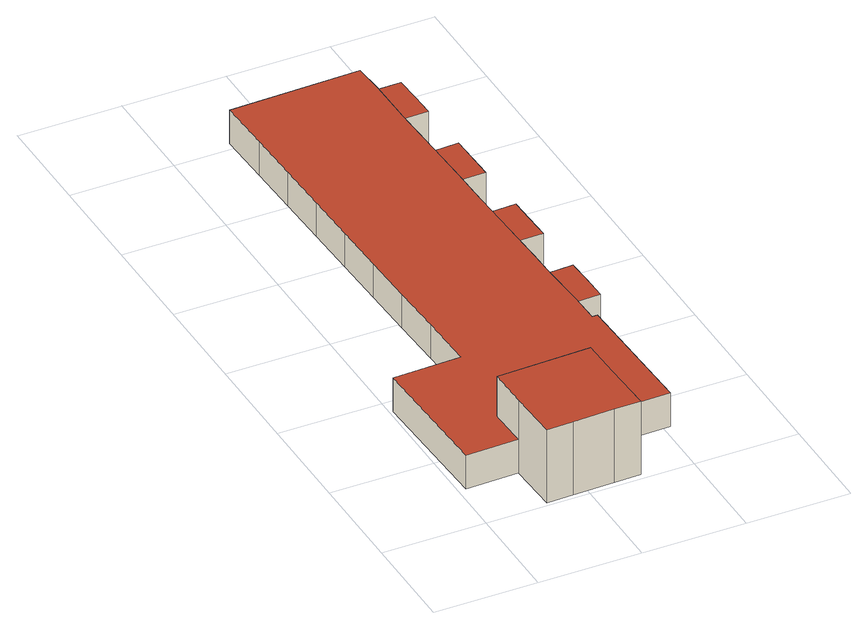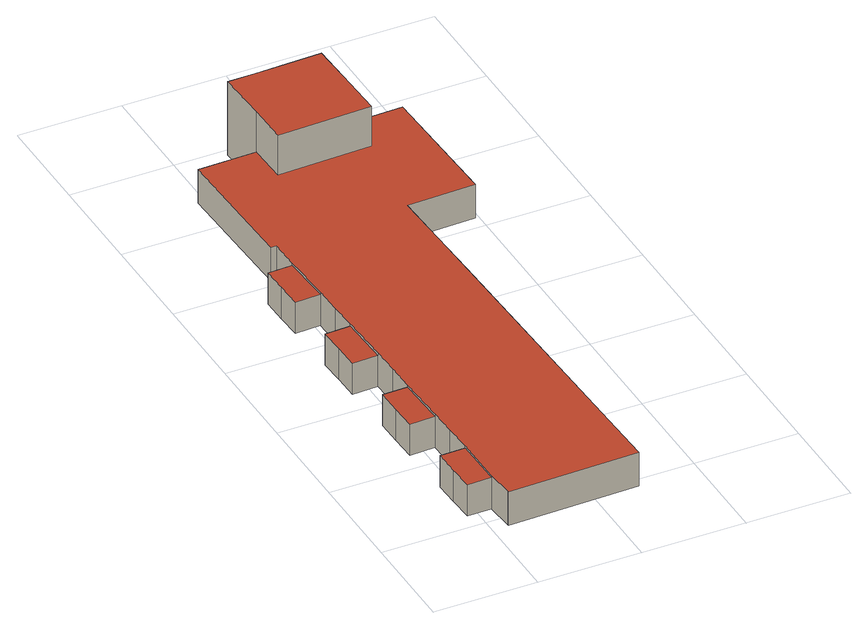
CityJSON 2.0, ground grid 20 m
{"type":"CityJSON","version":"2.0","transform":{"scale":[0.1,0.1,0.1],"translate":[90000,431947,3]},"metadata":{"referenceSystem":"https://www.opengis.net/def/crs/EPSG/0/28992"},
"CityObjects":{
"building1":{"type":"Building","children":["building1-1","building1-2"]},
"building1-1":{"type":"BuildingPart","parents":["building1"],"geometry":[{"type":"MultiSurface","lod":"2","boundaries":[[[0,1,2,3,4]],[[5,6,7,8,9]],[[10,11,12,13,14]],[[15,16,17,18,19,20,21,22,23,24,25,26,27,28,29,30,31,32,33,34,35,36,37,38,39,40,41,42,43,44,45]],[[46,47,48,49,50]],[[1,42,41,2]],[[6,39,38,7]],[[11,17,16,12]],[[47,45,44,48]],[[51,19,18,52]],[[53,54,40,39,6]],[[55,56,7,38,37]],[[57,52,18,17,11]],[[58,59,12,16,15]],[[60,58,15,45,47]],[[61,62,48,44,43]],[[63,61,43,42,1]],[[54,64,2,41,40]],[[53,6,5,65]],[[65,5,9,66]],[[66,9,8,67]],[[7,56,67,8]],[[55,37,36,68]],[[34,69,70,35]],[[30,71,72,31]],[[29,73,71,30]],[[73,29,28,74]],[[27,75,74,28]],[[26,76,75,27]],[[25,77,76,26]],[[24,78,77,25]],[[23,79,78,24]],[[22,80,79,23]],[[21,81,80,22]],[[20,82,81,21]],[[82,20,19,51]],[[57,11,10,83]],[[83,10,14,84]],[[84,14,13,85]],[[12,59,85,13]],[[60,47,46,86]],[[86,46,50,87]],[[87,50,49,88]],[[48,62,88,49]],[[63,1,0,89]],[[89,0,4,90]],[[90,4,3,91]],[[2,64,91,3]],[[68,36,35,70]],[[62,61,63,89,90,91,64,54,53,65,66,67,56,55,68,70,69,92,93,72,71,73,74,75,76,77,78,79,80,81,82,51,52,57,83,84,85,59,58,60,86,87,88]]],"semantics":{"surfaces":[{"type":"RoofSurface"},{"type":"WallSurface"},{"type":"GroundSurface"}],"values":[0,0,0,0,0,1,1,1,1,1,1,1,1,1,1,1,1,1,1,1,1,1,1,1,1,1,1,1,1,1,1,1,1,1,1,1,1,1,1,1,1,1,1,1,1,1,1,1,1,2]}}]},
"building1-2":{"type":"BuildingPart","parents":["building1"],"geometry":[{"type":"MultiSurface","lod":"2","boundaries":[[[94,95,96,97,98,99,100,101]],[[33,95,94,34]],[[102,69,34,94,101]],[[32,96,95,33]],[[96,32,31,97]],[[97,31,72,103,98]],[[98,103,104,99]],[[100,105,102,101]],[[99,104,105,100]],[[104,103,72,93,92,69,102,105]]],"semantics":{"surfaces":[{"type":"RoofSurface"},{"type":"WallSurface"},{"type":"GroundSurface"}],"values":[0,1,1,1,1,1,1,1,1,2]}}]}
},
"vertices":[
[432,752,74],[383,750,74],[386,650,74],[435,652,74],[433,702,74],[438,544,74],[389,542,74],[394,442,74],[441,444,74],[440,494,74],[419,1167,74],[372,1166,74],[373,1066,74],[422,1067,74],[421,1117,74],[375,1012,79],[373,1066,79],[372,1166,79],[369,1222,79],[369,1224,79],[115,1217,79],[118,1108,79],[121,1005,79],[124,900,79],[127,796,79],[130,693,79],[133,589,79],[136,485,79],[140,376,79],[7,372,79],[15,107,79],[117,110,79],[115,189,79],[298,195,79],[300,116,79],[413,119,79],[405,384,79],[395,384,79],[394,442,79],[389,542,79],[388,596,79],[386,650,79],[383,750,79],[381,804,79],[380,858,79],[377,958,79],[426,960,74],[377,958,74],[380,858,74],[428,859,74],[427,909,74],[369,1224,9],[369,1222,9],[389,542,9],[388,596,9],[395,384,9],[394,442,9],[372,1166,9],[375,1012,9],[373,1066,9],[377,958,9],[381,804,9],[380,858,9],[383,750,9],[386,650,9],[438,544,9],[440,494,9],[441,444,9],[405,384,9],[300,116,9],[413,119,9],[15,107,9],[117,110,9],[7,372,9],[140,376,9],[136,485,9],[133,589,9],[130,693,9],[127,796,9],[124,900,9],[121,1005,9],[118,1108,9],[115,1217,9],[419,1167,9],[421,1117,9],[422,1067,9],[426,960,9],[427,909,9],[428,859,9],[432,752,9],[433,702,9],[435,652,9],[298,195,9],[115,189,9],
[300,116,162],[298,195,162],[115,189,162],[117,110,162],[121,7,162],[171,9,162],[252,11,162],[303,12,162],[303,12,9],[121,7,9],[171,9,9],[252,11,9]
]}
